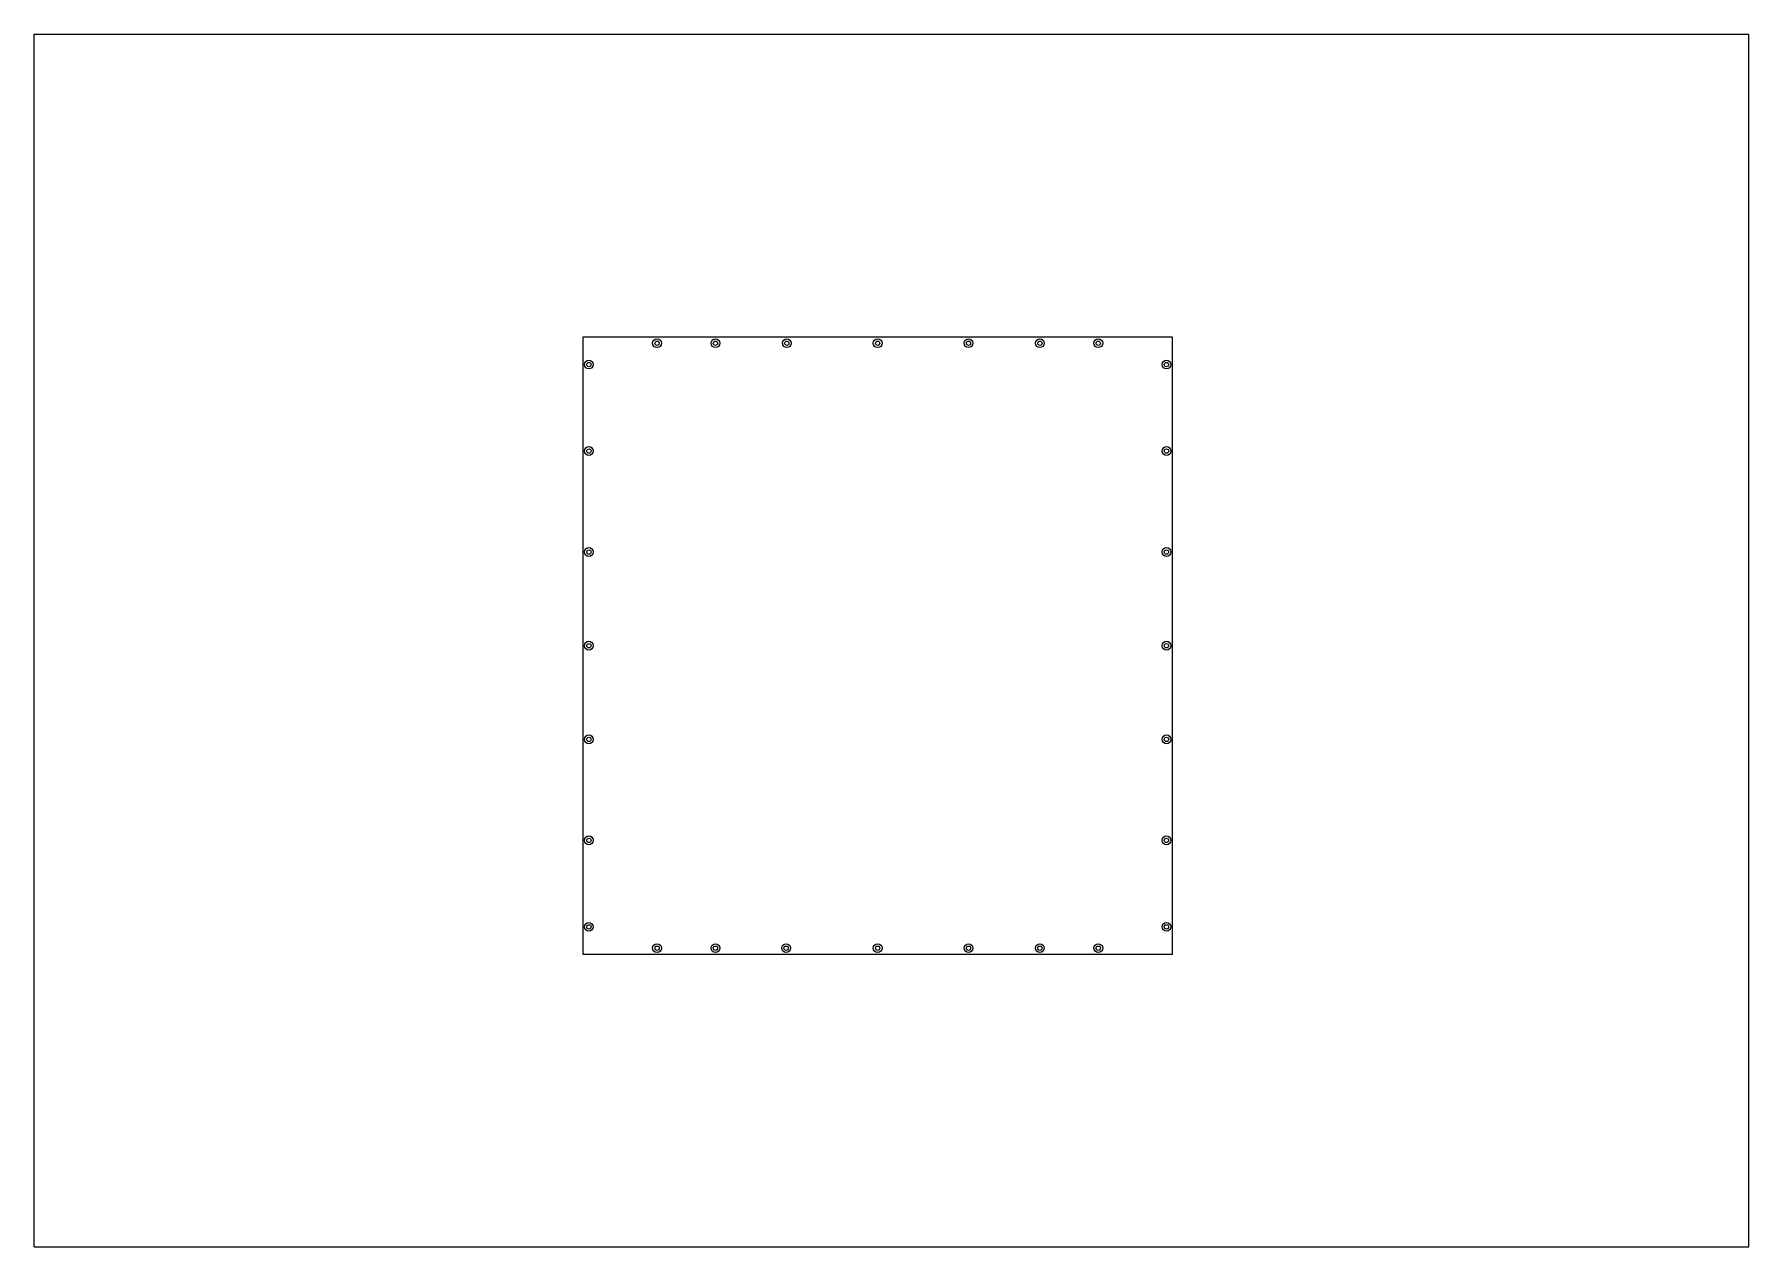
# Model space of a CAD drawing. Header units: millimetres. Extents: x 0 to 1189, y 0 to 841.
import ezdxf

# ---------------------------------------------------------------- set-up
doc = ezdxf.new("R2010")
doc.units = ezdxf.units.MM
doc.header["$LTSCALE"] = 65.395
doc.layers.get('0').update_dxf_attribs({"linetype": 'CONTINUOUS'})

msp = doc.modelspace()

# ---------------------------------------------------------------- linework, layer by layer
at = {"color": 7, "linetype": 'CONTINUOUS'}
for p, q in [((0, 0), (0, 841)), ((0, 841), (1189, 841)), ((1189, 0), (1189, 841)), ((380.4, 630.8), (380.4, 203)), ((789.4, 630.8), (380.4, 630.8)), ((789.4, 203), (789.4, 630.8)), ((380.4, 203), (789.4, 203)), ((0, 0), (1189, 0))]:
    msp.add_line(p, q, dxfattribs=at)
for centre in [(431.9, 626.7), (472.4, 626.7), (521.9, 626.7), (584.9, 626.7), (647.9, 626.7), (697.4, 626.7), (737.9, 626.7), (384.6, 611.9), (785.2, 611.9), (384.6, 551.9), (785.2, 551.9), (384.6, 481.9), (785.2, 481.9), (384.6, 416.9), (785.2, 416.9), (384.6, 351.9), (785.2, 351.9), (384.6, 281.9), (785.2, 281.9), (384.6, 221.9), (785.2, 221.9), (431.9, 207.1), (472.4, 207.1), (521.4, 207.1), (584.9, 207.1), (647.9, 207.1), (697.4, 207.1), (737.9, 207.1)]:
    msp.add_circle(centre, 3.07, dxfattribs=at)
at = {"color": 3, "linetype": 'CONTINUOUS'}
for points in [[(430.4, 626.7), (430.4, 627.1), (430.8, 627.9), (431.9, 628.3), (433.1, 627.9), (433.4, 627.1), (433.4, 626.7)], [(433.4, 626.7), (433.4, 626.3), (433.1, 625.5), (431.9, 625), (430.8, 625.5), (430.4, 626.3), (430.4, 626.7)], [(470.9, 626.7), (470.9, 627.1), (471.3, 627.9), (472.4, 628.3), (473.6, 627.9), (473.9, 627.1), (473.9, 626.7)], [(473.9, 626.7), (473.9, 626.3), (473.6, 625.5), (472.4, 625), (471.3, 625.5), (470.9, 626.3), (470.9, 626.7)], [(520.4, 626.7), (520.4, 627.1), (520.8, 627.9), (521.9, 628.3), (523.1, 627.9), (523.4, 627.1), (523.4, 626.7)], [(523.4, 626.7), (523.4, 626.3), (523.1, 625.5), (521.9, 625), (520.8, 625.5), (520.4, 626.3), (520.4, 626.7)], [(583.4, 626.7), (583.4, 627.1), (583.8, 627.9), (584.9, 628.3), (586.1, 627.9), (586.4, 627.1), (586.4, 626.7)], [(586.4, 626.7), (586.4, 626.3), (586.1, 625.5), (584.9, 625), (583.8, 625.5), (583.4, 626.3), (583.4, 626.7)], [(646.4, 626.7), (646.4, 627.1), (646.8, 627.9), (647.9, 628.3), (649.1, 627.9), (649.4, 627.1), (649.4, 626.7)], [(649.4, 626.7), (649.4, 626.3), (649.1, 625.5), (647.9, 625), (646.8, 625.5), (646.4, 626.3), (646.4, 626.7)], [(695.9, 626.7), (695.9, 627.1), (696.3, 627.9), (697.4, 628.3), (698.6, 627.9), (698.9, 627.1), (698.9, 626.7)], [(698.9, 626.7), (698.9, 626.3), (698.6, 625.5), (697.4, 625), (696.3, 625.5), (695.9, 626.3), (695.9, 626.7)], [(736.4, 626.7), (736.4, 627.1), (736.8, 627.9), (737.9, 628.3), (739.1, 627.9), (739.4, 627.1), (739.4, 626.7)], [(739.4, 626.7), (739.4, 626.3), (739.1, 625.5), (737.9, 625), (736.8, 625.5), (736.4, 626.3), (736.4, 626.7)], [(383.1, 611.9), (383.1, 612.3), (383.5, 613.1), (384.6, 613.5), (385.8, 613.1), (386.1, 612.3), (386.1, 611.9)], [(386.1, 611.9), (386.1, 611.5), (385.8, 610.7), (384.6, 610.2), (383.5, 610.7), (383.1, 611.5), (383.1, 611.9)], [(783.7, 611.9), (783.7, 612.3), (784, 613.1), (785.2, 613.5), (786.4, 613.1), (786.7, 612.3), (786.7, 611.9)], [(786.7, 611.9), (786.7, 611.5), (786.4, 610.7), (785.2, 610.2), (784, 610.7), (783.7, 611.5), (783.7, 611.9)], [(383.1, 551.9), (383.1, 552.3), (383.5, 553.1), (384.6, 553.5), (385.8, 553.1), (386.1, 552.3), (386.1, 551.9)], [(386.1, 551.9), (386.1, 551.5), (385.8, 550.7), (384.6, 550.2), (383.5, 550.7), (383.1, 551.5), (383.1, 551.9)], [(783.7, 551.9), (783.7, 552.3), (784, 553.1), (785.2, 553.5), (786.4, 553.1), (786.7, 552.3), (786.7, 551.9)], [(786.7, 551.9), (786.7, 551.5), (786.4, 550.7), (785.2, 550.2), (784, 550.7), (783.7, 551.5), (783.7, 551.9)], [(383.1, 481.9), (383.1, 482.3), (383.5, 483.1), (384.6, 483.5), (385.8, 483.1), (386.1, 482.3), (386.1, 481.9)], [(386.1, 481.9), (386.1, 481.5), (385.8, 480.7), (384.6, 480.2), (383.5, 480.7), (383.1, 481.5), (383.1, 481.9)], [(783.7, 481.9), (783.7, 482.3), (784, 483.1), (785.2, 483.5), (786.4, 483.1), (786.7, 482.3), (786.7, 481.9)], [(786.7, 481.9), (786.7, 481.5), (786.4, 480.7), (785.2, 480.2), (784, 480.7), (783.7, 481.5), (783.7, 481.9)], [(383.1, 416.9), (383.1, 417.3), (383.5, 418.1), (384.6, 418.5), (385.8, 418.1), (386.1, 417.3), (386.1, 416.9)], [(386.1, 416.9), (386.1, 416.5), (385.8, 415.7), (384.6, 415.2), (383.5, 415.7), (383.1, 416.5), (383.1, 416.9)], [(783.7, 416.9), (783.7, 417.3), (784, 418.1), (785.2, 418.5), (786.4, 418.1), (786.7, 417.3), (786.7, 416.9)], [(786.7, 416.9), (786.7, 416.5), (786.4, 415.7), (785.2, 415.2), (784, 415.7), (783.7, 416.5), (783.7, 416.9)], [(383.1, 351.9), (383.1, 352.3), (383.5, 353.1), (384.6, 353.5), (385.8, 353.1), (386.1, 352.3), (386.1, 351.9)], [(386.1, 351.9), (386.1, 351.5), (385.8, 350.7), (384.6, 350.2), (383.5, 350.7), (383.1, 351.5), (383.1, 351.9)], [(783.7, 351.9), (783.7, 352.3), (784, 353.1), (785.2, 353.5), (786.4, 353.1), (786.7, 352.3), (786.7, 351.9)], [(786.7, 351.9), (786.7, 351.5), (786.4, 350.7), (785.2, 350.2), (784, 350.7), (783.7, 351.5), (783.7, 351.9)], [(383.1, 281.9), (383.1, 282.3), (383.5, 283.1), (384.6, 283.5), (385.8, 283.1), (386.1, 282.3), (386.1, 281.9)], [(386.1, 281.9), (386.1, 281.5), (385.8, 280.7), (384.6, 280.2), (383.5, 280.7), (383.1, 281.5), (383.1, 281.9)], [(783.7, 281.9), (783.7, 282.3), (784, 283.1), (785.2, 283.5), (786.4, 283.1), (786.7, 282.3), (786.7, 281.9)], [(786.7, 281.9), (786.7, 281.5), (786.4, 280.7), (785.2, 280.2), (784, 280.7), (783.7, 281.5), (783.7, 281.9)], [(383.1, 221.9), (383.1, 222.3), (383.5, 223.1), (384.6, 223.5), (385.8, 223.1), (386.1, 222.3), (386.1, 221.9)], [(386.1, 221.9), (386.1, 221.5), (385.8, 220.7), (384.6, 220.2), (383.5, 220.7), (383.1, 221.5), (383.1, 221.9)], [(783.7, 221.9), (783.7, 222.3), (784, 223.1), (785.2, 223.5), (786.4, 223.1), (786.7, 222.3), (786.7, 221.9)], [(786.7, 221.9), (786.7, 221.5), (786.4, 220.7), (785.2, 220.2), (784, 220.7), (783.7, 221.5), (783.7, 221.9)], [(430.4, 207.1), (430.4, 207.5), (430.8, 208.3), (431.9, 208.7), (433.1, 208.3), (433.4, 207.5), (433.4, 207.1)], [(433.4, 207.1), (433.4, 206.7), (433.1, 205.9), (431.9, 205.4), (430.8, 205.9), (430.4, 206.7), (430.4, 207.1)], [(470.9, 207.1), (470.9, 207.5), (471.3, 208.3), (472.4, 208.7), (473.6, 208.3), (473.9, 207.5), (473.9, 207.1)], [(473.9, 207.1), (473.9, 206.7), (473.6, 205.9), (472.4, 205.4), (471.3, 205.9), (470.9, 206.7), (470.9, 207.1)], [(519.9, 207.1), (519.9, 207.5), (520.3, 208.3), (521.4, 208.7), (522.6, 208.3), (522.9, 207.5), (522.9, 207.1)], [(522.9, 207.1), (522.9, 206.7), (522.6, 205.9), (521.4, 205.4), (520.3, 205.9), (519.9, 206.7), (519.9, 207.1)], [(583.4, 207.1), (583.4, 207.5), (583.8, 208.3), (584.9, 208.7), (586.1, 208.3), (586.4, 207.5), (586.4, 207.1)], [(586.4, 207.1), (586.4, 206.7), (586.1, 205.9), (584.9, 205.4), (583.8, 205.9), (583.4, 206.7), (583.4, 207.1)], [(646.4, 207.1), (646.4, 207.5), (646.8, 208.3), (647.9, 208.7), (649.1, 208.3), (649.4, 207.5), (649.4, 207.1)], [(649.4, 207.1), (649.4, 206.7), (649.1, 205.9), (647.9, 205.4), (646.8, 205.9), (646.4, 206.7), (646.4, 207.1)], [(695.9, 207.1), (695.9, 207.5), (696.3, 208.3), (697.4, 208.7), (698.6, 208.3), (698.9, 207.5), (698.9, 207.1)], [(698.9, 207.1), (698.9, 206.7), (698.6, 205.9), (697.4, 205.4), (696.3, 205.9), (695.9, 206.7), (695.9, 207.1)], [(736.4, 207.1), (736.4, 207.5), (736.8, 208.3), (737.9, 208.7), (739.1, 208.3), (739.4, 207.5), (739.4, 207.1)], [(739.4, 207.1), (739.4, 206.7), (739.1, 205.9), (737.9, 205.4), (736.8, 205.9), (736.4, 206.7), (736.4, 207.1)]]:
    msp.add_open_spline(points, degree=3, knots=[0, 0, 0, 0, 0.250133, 0.5, 0.749867, 1, 1, 1, 1], dxfattribs=at)

doc.saveas('drawing.dxf')
